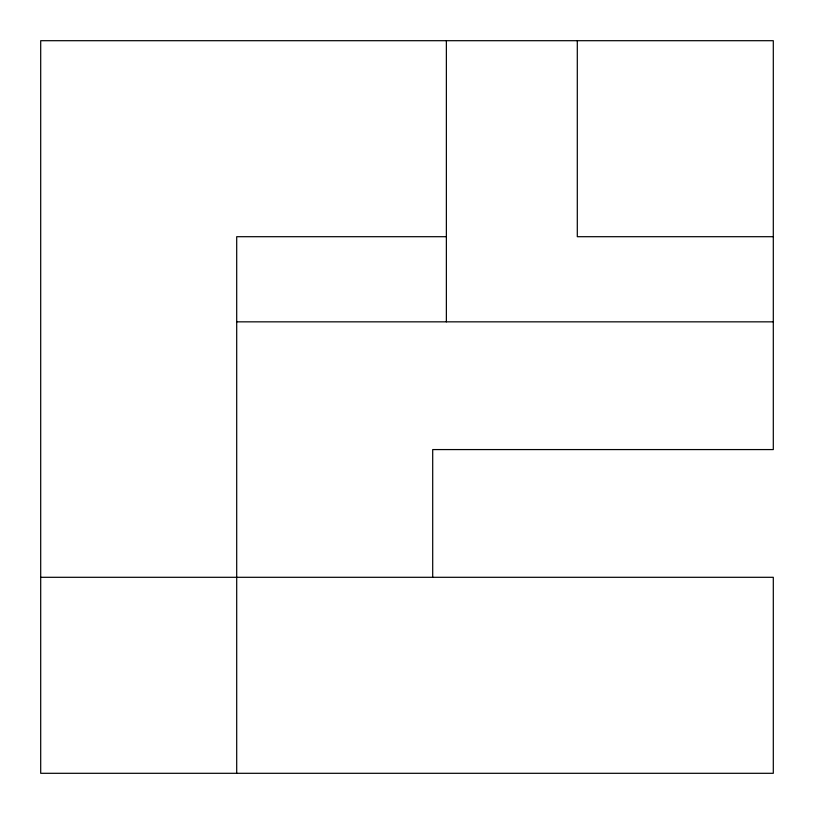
<?xml version="1.0" encoding="UTF-8"?>
<svg xmlns="http://www.w3.org/2000/svg" width="814" height="814" viewBox="0 0 814 814"><rect width="100%" height="100%" fill="white"/><g stroke="black" fill="none" stroke-linecap="round" stroke-linejoin="round"><path stroke-width="1.22" d="M446.367 236.701L236.701 236.701L236.701 773.3M773.3 236.701L577.299 236.701L577.299 40.7M236.701 321.845L773.3 321.845M40.7 577.299L773.3 577.299L773.3 773.3L40.7 773.3L40.7 40.7L773.3 40.7L773.3 449.572L432.702 449.572L432.702 577.299M446.367 40.7L446.367 321.845"/></g></svg>
